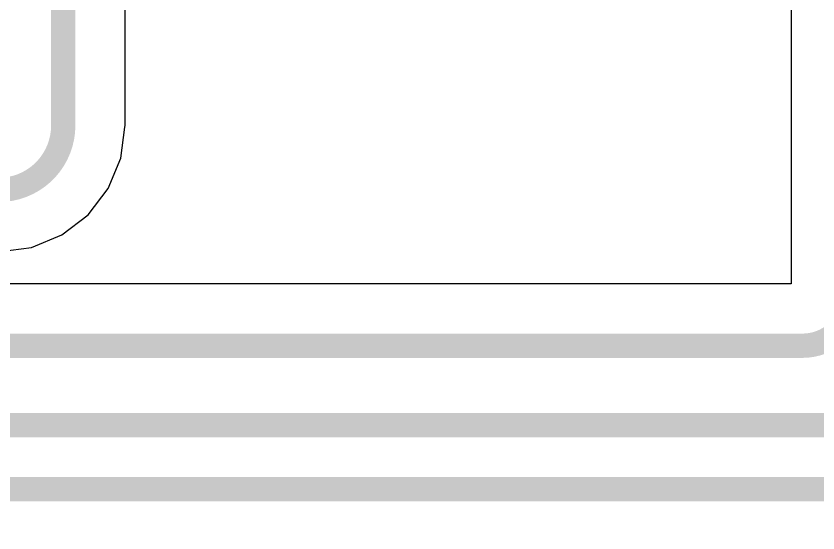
# Model space of a CAD drawing. Header units: inches. Extents: x -18 to 202, y -11 to 119.
# Drawn here: x 20.97 to 29.35, y 43.18 to 48.58 of the extents above; entities that cross this region are included whole.
import ezdxf

# ---------------------------------------------------------------- set-up
doc = ezdxf.new("R2010")
doc.units = ezdxf.units.IN
doc.layers.add('Board Outline', color=216, linetype='Continuous')
doc.layers.add('Power', color=76, linetype='Continuous')

msp = doc.modelspace()

# ---------------------------------------------------------------- linework, layer by layer
at = {"layer": 'Board Outline'}
msp.add_lwpolyline([(44.2299, 62.3099, 0.254, 0.254, -3.535496), (7.5647, 62.2891, 0.254, 0.254, 0)], format="xyseb", dxfattribs=at)
at = {"layer": 'Power'}
for p, q in [((22.1104, 47.4362), (22.1104, 55.6174)), ((29.0706, 54.3694), (29.0706, 45.7832)), ((22.107, 47.4189), (22.1104, 47.4362)), ((22.0644, 47.0949), (22.107, 47.4189)), ((21.9326, 46.7769), (22.0644, 47.0949)), ((21.7231, 46.5039), (21.9326, 46.7769)), ((21.45, 46.2943), (21.7231, 46.5039)), ((21.1321, 46.1626), (21.45, 46.2943)), ((20.8081, 46.12), (21.1321, 46.1626)), ((29.0706, 45.7832), (16.9799, 45.7832))]:
    msp.add_line(p, q, dxfattribs=at)
for points in [[(21.463, 47.4362, 0.254, 0.254, 0), (21.463, 56.2648, 0.254, 0.254, 0)], [(21.463, 47.4362, 0.254, 0.254, -0.414214), (20.7908, 46.764, 0.254, 0.254, 0)], [(29.718, 45.664, 0.254, 0.254, -0.414214), (29.1898, 45.1358, 0.254, 0.254, 0)], [(16.9799, 45.1358, 0.254, 0.254, 0), (29.1898, 45.1358, 0.254, 0.254, 0)], [(19.8266, 44.3052, 0.254, 0.254, 0), (29.9345, 44.3052, 0.254, 0.254, 0)], [(20.4507, 43.6372, 0.254, 0.254, 0), (30.7255, 43.6372, 0.254, 0.254, 0)]]:
    msp.add_lwpolyline(points, format="xyseb", dxfattribs=at)
for points in [[(21.3995, 47.4362, 0.127, 0.127, 1), (21.5265, 47.4362, 0.127, 0.127, 1)], [(21.3995, 47.4362, 0.127, 0.127, 1), (21.5265, 47.4362, 0.127, 0.127, 1)], [(29.1263, 45.1358, 0.127, 0.127, 1), (29.2533, 45.1358, 0.127, 0.127, 1)], [(29.1263, 45.1358, 0.127, 0.127, 1), (29.2533, 45.1358, 0.127, 0.127, 1)]]:
    msp.add_lwpolyline(points, format="xyseb", close=True, dxfattribs=at)

doc.saveas('drawing.dxf')
